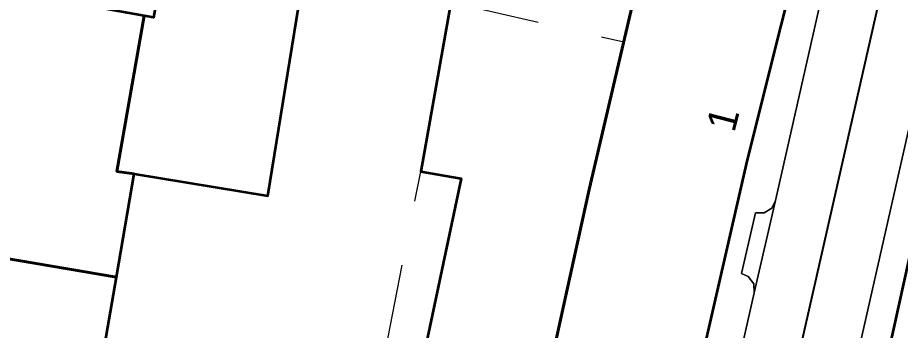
# Model space of a CAD drawing. Header units: metres. Extents: x 0 to 105485, y 0 to 425721.
# Drawn here: x 105021.25 to 105048.37, y 425201.59 to 425211.18 of the extents above; entities that cross this region are included whole.
import ezdxf
from ezdxf.enums import TextEntityAlignment as Align

# ---------------------------------------------------------------- set-up
doc = ezdxf.new("R2010")
doc.units = ezdxf.units.M
doc.header["$MEASUREMENT"] = 0
doc.linetypes.add('KG-PERCEEL-SO', pattern=[19, 5.5, -4, 5.5, -4])
for name, color, linetype, lineweight in [('B-XX-IE-MEUBILAIR-G', 7, 'Continuous', 18), ('B-XX-KG-GRENS_PERCEEL-G', 150, 'KG-PERCEEL-SO', 18), ('B-XX-OG-BEBOUWING-G', 7, 'Continuous', 35), ('B-XX-OG-BEBOUWING_HUISNUMMER-T', 7, 'Continuous', 18), ('B-XX-OG-TERREIN_ERF-G', 7, 'Continuous', 18), ('B-XX-VH-OPENVERHARDING-G', 90, 'Continuous', 18)]:
    doc.layers.add(name, color=color, linetype=linetype, lineweight=lineweight)
doc.layers.add('GIS-WEGVAKKEN', color=2, linetype='Continuous')

msp = doc.modelspace()

# ---------------------------------------------------------------- linework, layer by layer
at = {"layer": 'B-XX-IE-MEUBILAIR-G', "color": 0, "true_color": 0x604a38}
for points in [[(105044.366, 425204.829, 2.557), (105044.366, 425204.829, 4.057)], [(105047.856, 425204.245, 2.545), (105047.856, 425204.245, 4.045)]]:
    msp.add_polyline3d(points, dxfattribs=at)
at = {"layer": 'B-XX-KG-GRENS_PERCEEL-G', "ltscale": 0.5, "flags": 128}
for points in [[(105041.339, 425171.974), (105045.423, 425189.234), (105050.047, 425210.211), (105053.242, 425224.621)], [(105039.873, 425210.436), (105040.588, 425213.495)], [(105041.98, 425200.369), (105042.188, 425200.338), (105043.675, 425206.814), (105045.153, 425212.717)], [(105024.83, 425206.382), (105028.937, 425205.711), (105030.024, 425212.383)], [(105034.396, 425210.717), (105034.562, 425211.653)], [(105034.562, 425211.653), (105039.873, 425210.436)], [(105025.138, 425211.237), (105024.302, 425206.457), (105024.83, 425206.382)], [(105027.131, 425196.869), (105027.946, 425201.029), (105032.395, 425200.169), (105033.638, 425206.462), (105034.396, 425210.717)], [(105024.283, 425203.214), (105024.83, 425206.382)], [(105017.464, 425205.381), (105018.474, 425205.104), (105018.258, 425204.243), (105024.283, 425203.214)], [(105010.785, 425195.144), (105022.674, 425193.886), (105024.283, 425203.214)]]:
    msp.add_lwpolyline(points, dxfattribs=at)
at = {"layer": 'B-XX-OG-BEBOUWING-G', "ltscale": 0.5}
for points in [[(105017.95, 425194.386), (105022.674, 425193.886), (105024.283, 425203.214), (105018.258, 425204.243), (105018.474, 425205.104), (105017.464, 425205.381), (105018.119, 425208.68), (105019.861, 425220.454), (105021.07, 425229.166), (105021.102, 425229.344), (105014.531, 425230.296), (105014.5, 425230.147), (105010.84, 425201.862), (105009.994, 425195.228), (105011.486, 425195.07)], [(105024.457, 425228.645), (105021.07, 425229.166), (105019.861, 425220.454), (105018.119, 425208.68), (105017.464, 425205.381), (105018.474, 425205.104), (105018.258, 425204.243), (105024.283, 425203.214), (105024.83, 425206.382), (105024.302, 425206.457), (105025.138, 425211.237), (105021.63, 425211.864), (105023.389, 425222.119)], [(105030.024, 425212.383), (105032.576, 425227.396), (105028.393, 425228.039), (105027.628, 425223.421), (105025.425, 425211.185), (105025.138, 425211.237), (105024.302, 425206.457), (105024.83, 425206.382), (105028.937, 425205.711)], [(105043.429, 425225.929), (105037.744, 425226.776), (105034.811, 425211.738), (105034.583, 425211.769), (105033.638, 425206.462), (105034.879, 425206.243), (105032.65, 425195.757), (105027.131, 425196.869), (105025.416, 425188.36), (105029.563, 425187.431), (105034.418, 425186.125), (105035.982, 425193.125), (105037.138, 425198.341), (105037.795, 425201.308), (105038.814, 425205.905), (105041.848, 425218.888)], [(105048.216, 425225.262), (105043.46, 425226.078), (105043.429, 425225.929), (105041.848, 425218.888), (105038.814, 425205.905), (105037.795, 425201.308), (105041.98, 425200.369), (105042.188, 425200.338), (105043.675, 425206.814), (105045.743, 425215.072)], [(105053.162, 425224.26), (105045.818, 425191.02), (105051.645, 425190.108), (105052.926, 425199.23), (105063.807, 425197.584), (105073.762, 425195.975), (105073.944, 425195.946), (105074.118, 425198.772), (105075.526, 425220.672), (105053.242, 425224.621)]]:
    msp.add_lwpolyline(points, close=True, dxfattribs=at)
at = {"layer": 'B-XX-OG-TERREIN_ERF-G', "ltscale": 0.5}
msp.add_lwpolyline([(105034.879, 425206.243), (105033.638, 425206.462), (105034.583, 425211.769), (105030.024, 425212.383), (105028.937, 425205.711), (105024.83, 425206.382), (105024.283, 425203.214), (105022.674, 425193.886), (105022.013, 425189.141), (105024.367, 425188.672), (105023.964, 425186.651), (105021.607, 425187.101), (105021.373, 425185.927), (105028.753, 425184.139), (105029.563, 425187.431), (105025.416, 425188.36), (105027.131, 425196.869), (105032.65, 425195.757)], close=True, dxfattribs=at)
at = {"layer": 'B-XX-VH-OPENVERHARDING-G', "ltscale": 0.5}
for points in [[(105039.095, 425181.623), (105043.884, 425202.73), (105043.866, 425203.008), (105043.699, 425203.232), (105043.489, 425203.325), (105043.924, 425205.185), (105044.187, 425205.185), (105044.422, 425205.335), (105044.536, 425205.568), (105047.741, 425219.706), (105048.526, 425223.367), (105048.633, 425223.867), (105048.216, 425225.262), (105045.743, 425215.072), (105043.675, 425206.814), (105042.188, 425200.338), (105041.98, 425200.369), (105041.326, 425197.418), (105040.152, 425192.085), (105038.686, 425185.024), (105037.959, 425181.596)], [(105044.296, 425184.471), (105045.423, 425189.234), (105045.818, 425191.02), (105053.162, 425224.26), (105052.072, 425223.239), (105051.955, 425222.685), (105051.145, 425218.838), (105045.62, 425194.488), (105045.634, 425194.254), (105045.799, 425194.027), (105046.007, 425193.932), (105043.937, 425184.914), (105043.651, 425184.89), (105043.426, 425184.72)]]:
    msp.add_lwpolyline(points, dxfattribs=at)
for points in [[(105035.7, 425150), (105036.455, 425154.257), (105038.027, 425161.122), (105039.127, 425165.946), (105043.353, 425184.557), (105045.62, 425194.488), (105051.145, 425218.838), (105051.955, 425222.685), (105048.526, 425223.367), (105047.741, 425219.706), (105044.536, 425205.568), (105043.884, 425202.73), (105039.095, 425181.623), (105038.2, 425177.734), (105034.45, 425161.086), (105032.926, 425154.454), (105032.244, 425151.113), (105032.021, 425150)], [(105044.536, 425205.568), (105044.422, 425205.335), (105044.187, 425205.185), (105043.924, 425205.185), (105043.489, 425203.325), (105043.699, 425203.232), (105043.866, 425203.008), (105043.884, 425202.73)]]:
    msp.add_lwpolyline(points, close=True, dxfattribs=at)
at = {"layer": 'GIS-WEGVAKKEN'}
msp.add_lwpolyline([(105033.897, 425150), (105034.92, 425155.33), (105049.07, 425217.64), (105050.1, 425222.36), (105051.302, 425228.47)], dxfattribs=at)

# ---------------------------------------------------------------- texts
at = {"layer": 'B-XX-OG-BEBOUWING_HUISNUMMER-T'}
msp.add_text('1', height=0.9, rotation=75.6, dxfattribs=at).set_placement((105042.917, 425208.063), align=Align.MIDDLE_CENTER)

doc.saveas('drawing.dxf')
